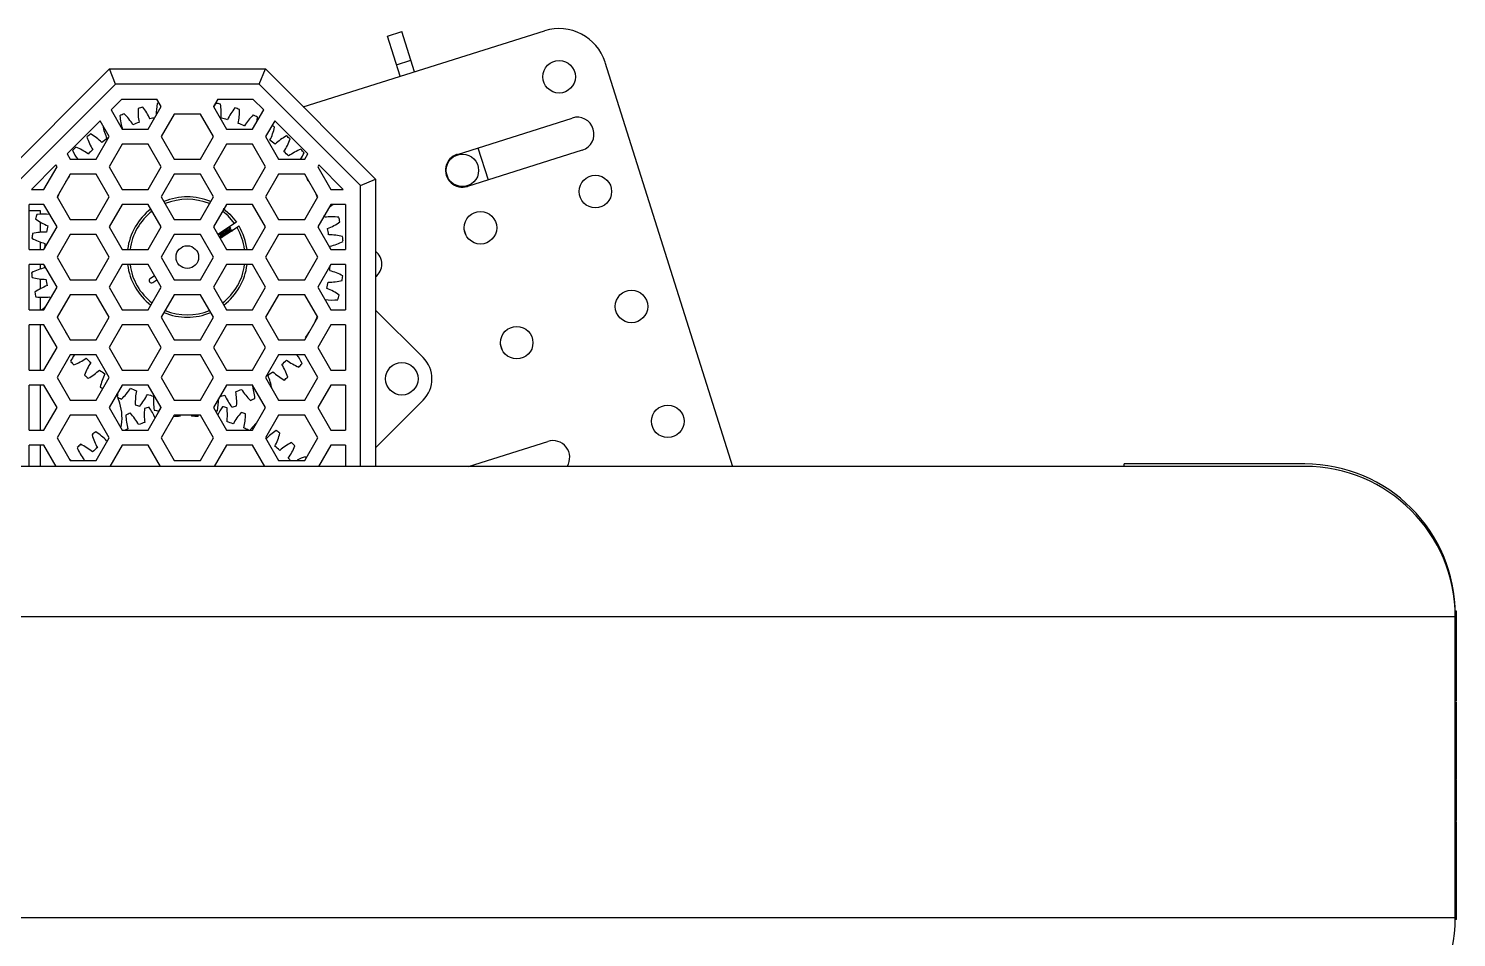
# Model space of a CAD drawing. Header units: inches. Extents: x -45.4 to 22.3, y -8.8 to 22.6.
# Drawn here: x 8.24 to 20.1, y -0.86 to 6.69 of the extents above; entities that cross this region are included whole.
import ezdxf

# ---------------------------------------------------------------- set-up
doc = ezdxf.new("R2010")
doc.units = ezdxf.units.IN
doc.header["$MEASUREMENT"] = 0

msp = doc.modelspace()

# ---------------------------------------------------------------- linework, layer by layer
at = {"color": 7, "linetype": 'Continuous', "lineweight": 25}
for p, q in [((10.522, 6.038), (12.526, 6.67)), ((11.221, 6.626), (11.34, 6.663)), ((11.446, 6.329), (11.34, 6.663)), ((11.326, 6.292), (11.221, 6.626)), ((11.296, 6.387), (11.416, 6.425)), ((13.027, 6.409), (14.086, 3.053)), ((7.997, 5.438), (8.912, 6.353)), ((8.964, 6.228), (8.912, 6.353)), ((8.912, 6.353), (10.207, 6.353)), ((10.155, 6.228), (10.207, 6.353)), ((10.207, 6.353), (11.122, 5.438)), ((8.964, 6.228), (8.122, 5.386)), ((10.155, 6.228), (8.964, 6.228)), ((10.997, 5.386), (10.155, 6.228)), ((8.926, 6.013), (9.016, 6.103)), ((9.016, 6.103), (9.307, 6.103)), ((9.343, 6.041), (9.307, 6.103)), ((9.812, 6.103), (9.776, 6.041)), ((9.812, 6.103), (10.103, 6.103)), ((10.103, 6.103), (10.193, 6.013)), ((8.926, 6.013), (9.018, 5.853)), ((9.235, 5.853), (9.343, 6.041)), ((9.451, 5.978), (9.343, 5.791)), ((9.668, 5.978), (9.451, 5.978)), ((9.776, 5.791), (9.668, 5.978)), ((9.776, 6.041), (9.884, 5.853)), ((10.101, 5.853), (10.193, 6.013)), ((11.801, 5.644), (12.754, 5.945)), ((8.56, 5.647), (8.834, 5.922)), ((8.91, 5.791), (8.834, 5.922)), ((9.018, 5.853), (9.235, 5.853)), ((9.884, 5.853), (10.101, 5.853)), ((10.028, 5.883), (10.035, 5.884)), ((10.285, 5.922), (10.209, 5.791)), ((10.285, 5.922), (10.559, 5.647)), ((8.802, 5.603), (8.91, 5.791)), ((9.018, 5.728), (8.91, 5.541)), ((9.235, 5.728), (9.018, 5.728)), ((9.343, 5.541), (9.235, 5.728)), ((9.343, 5.791), (9.451, 5.603)), ((9.668, 5.603), (9.776, 5.791)), ((9.884, 5.728), (9.776, 5.541)), ((10.101, 5.728), (9.884, 5.728)), ((10.209, 5.541), (10.101, 5.728)), ((10.209, 5.791), (10.317, 5.603)), ((11.972, 5.699), (12.056, 5.431)), ((8.56, 5.647), (8.585, 5.603)), ((8.585, 5.603), (8.802, 5.603)), ((9.451, 5.603), (9.668, 5.603)), ((10.317, 5.603), (10.534, 5.603)), ((10.534, 5.603), (10.559, 5.647)), ((12.838, 5.678), (11.885, 5.377)), ((8.266, 5.353), (8.468, 5.556)), ((8.369, 5.353), (8.477, 5.541)), ((8.477, 5.541), (8.468, 5.556)), ((8.585, 5.478), (8.477, 5.291)), ((8.802, 5.478), (8.585, 5.478)), ((8.91, 5.291), (8.802, 5.478)), ((8.91, 5.541), (9.018, 5.353)), ((9.235, 5.353), (9.343, 5.541)), ((9.451, 5.478), (9.343, 5.291)), ((9.668, 5.478), (9.451, 5.478)), ((9.776, 5.291), (9.668, 5.478)), ((9.776, 5.541), (9.884, 5.353)), ((10.101, 5.353), (10.209, 5.541)), ((10.317, 5.478), (10.209, 5.291)), ((10.534, 5.478), (10.317, 5.478)), ((10.642, 5.291), (10.534, 5.478)), ((10.651, 5.556), (10.642, 5.541)), ((10.642, 5.541), (10.75, 5.353)), ((10.651, 5.556), (10.853, 5.353)), ((11.724, 5.446), (11.709, 5.496)), ((8.266, 5.353), (8.369, 5.353)), ((9.018, 5.353), (9.235, 5.353)), ((9.884, 5.353), (10.101, 5.353)), ((10.75, 5.353), (10.853, 5.353)), ((10.997, 5.386), (11.122, 5.438)), ((10.997, 3.053), (10.997, 5.386)), ((11.122, 5.438), (11.122, 3.053)), ((8.247, 4.853), (8.247, 5.228)), ((8.369, 5.228), (8.247, 5.228)), ((8.477, 5.041), (8.369, 5.228)), ((8.477, 5.291), (8.585, 5.103)), ((8.802, 5.103), (8.91, 5.291)), ((9.018, 5.228), (8.91, 5.041)), ((9.235, 5.228), (9.018, 5.228)), ((9.343, 5.041), (9.235, 5.228)), ((9.343, 5.291), (9.451, 5.103)), ((9.668, 5.103), (9.776, 5.291)), ((9.884, 5.228), (9.776, 5.041)), ((10.101, 5.228), (9.884, 5.228)), ((10.209, 5.041), (10.101, 5.228)), ((10.209, 5.291), (10.317, 5.103)), ((10.534, 5.103), (10.642, 5.291)), ((10.75, 5.228), (10.642, 5.041)), ((10.872, 5.228), (10.75, 5.228)), ((10.872, 5.228), (10.872, 4.853)), ((8.247, 5.178), (8.337, 5.178)), ((8.337, 5.178), (8.337, 5.148)), ((8.585, 5.103), (8.802, 5.103)), ((9.451, 5.103), (9.668, 5.103)), ((10.317, 5.103), (10.534, 5.103)), ((8.337, 5.083), (8.337, 4.996)), ((8.369, 4.853), (8.477, 5.041)), ((8.91, 5.041), (9.018, 4.853)), ((9.235, 4.853), (9.343, 5.041)), ((9.776, 5.041), (9.884, 4.853)), ((9.967, 5.08), (9.812, 4.979)), ((9.818, 4.981), (9.821, 4.985)), ((9.82, 4.982), (9.818, 4.981)), ((9.818, 4.982), (9.818, 4.981)), ((9.989, 5.047), (9.832, 4.945)), ((9.839, 4.983), (9.837, 4.982)), ((9.839, 4.98), (9.837, 4.982)), ((9.899, 5.034), (9.898, 5.035)), ((9.912, 5.013), (9.911, 5.015)), ((9.917, 5.035), (9.916, 5.034)), ((9.917, 5.035), (9.919, 5.032)), ((9.931, 5.014), (9.933, 5.011)), ((9.932, 5.01), (9.933, 5.011)), ((9.932, 5.01), (9.933, 5.01)), ((10.101, 4.853), (10.209, 5.041)), ((10.642, 5.041), (10.75, 4.853)), ((11.874, 4.97), (11.859, 5.019)), ((8.337, 4.916), (8.337, 4.853)), ((8.585, 4.978), (8.477, 4.791)), ((8.802, 4.978), (8.585, 4.978)), ((8.91, 4.791), (8.802, 4.978)), ((9.451, 4.978), (9.343, 4.791)), ((9.668, 4.978), (9.451, 4.978)), ((9.776, 4.791), (9.668, 4.978)), ((9.83, 4.963), (9.832, 4.96)), ((9.852, 4.959), (9.851, 4.961)), ((9.852, 4.96), (9.851, 4.957)), ((10.317, 4.978), (10.209, 4.791)), ((10.534, 4.978), (10.317, 4.978)), ((10.642, 4.791), (10.534, 4.978)), ((8.247, 4.853), (8.369, 4.853)), ((8.477, 4.791), (8.585, 4.603)), ((8.802, 4.603), (8.91, 4.791)), ((9.018, 4.853), (9.235, 4.853)), ((9.343, 4.791), (9.451, 4.603)), ((9.668, 4.603), (9.776, 4.791)), ((9.884, 4.853), (10.101, 4.853)), ((10.209, 4.791), (10.317, 4.603)), ((10.534, 4.603), (10.642, 4.791)), ((10.75, 4.853), (10.872, 4.853)), ((8.247, 4.353), (8.247, 4.728)), ((8.369, 4.728), (8.247, 4.728)), ((8.337, 4.728), (8.337, 4.69)), ((8.477, 4.541), (8.369, 4.728)), ((9.018, 4.728), (8.91, 4.541)), ((9.235, 4.728), (9.018, 4.728)), ((9.343, 4.541), (9.235, 4.728)), ((9.251, 4.614), (9.287, 4.637)), ((9.884, 4.728), (9.776, 4.541)), ((10.101, 4.728), (9.884, 4.728)), ((10.209, 4.541), (10.101, 4.728)), ((10.75, 4.728), (10.642, 4.541)), ((10.872, 4.728), (10.75, 4.728)), ((10.872, 4.728), (10.872, 4.353)), ((8.337, 4.609), (8.337, 4.526)), ((8.369, 4.353), (8.477, 4.541)), ((8.585, 4.603), (8.802, 4.603)), ((8.91, 4.541), (9.018, 4.353)), ((9.235, 4.353), (9.343, 4.541)), ((9.272, 4.581), (9.307, 4.603)), ((9.451, 4.603), (9.668, 4.603)), ((9.776, 4.541), (9.884, 4.353)), ((10.101, 4.353), (10.209, 4.541)), ((10.317, 4.603), (10.534, 4.603)), ((10.642, 4.541), (10.75, 4.353)), ((8.337, 4.458), (8.337, 4.353)), ((8.585, 4.478), (8.477, 4.291)), ((8.802, 4.478), (8.585, 4.478)), ((8.91, 4.291), (8.802, 4.478)), ((9.451, 4.478), (9.343, 4.291)), ((9.668, 4.478), (9.451, 4.478)), ((9.776, 4.291), (9.668, 4.478)), ((10.317, 4.478), (10.209, 4.291)), ((10.534, 4.478), (10.317, 4.478)), ((10.642, 4.291), (10.534, 4.478)), ((8.247, 4.353), (8.369, 4.353)), ((8.477, 4.291), (8.585, 4.103)), ((8.802, 4.103), (8.91, 4.291)), ((9.018, 4.353), (9.235, 4.353)), ((9.343, 4.291), (9.451, 4.103)), ((9.668, 4.103), (9.776, 4.291)), ((9.884, 4.353), (10.101, 4.353)), ((10.209, 4.291), (10.317, 4.103)), ((10.534, 4.103), (10.642, 4.291)), ((10.75, 4.353), (10.872, 4.353)), ((11.517, 3.956), (11.122, 4.351)), ((8.369, 4.228), (8.247, 4.228)), ((8.247, 3.853), (8.247, 4.228)), ((8.337, 4.228), (8.337, 3.853)), ((8.477, 4.041), (8.369, 4.228)), ((9.018, 4.228), (8.91, 4.041)), ((9.235, 4.228), (9.018, 4.228)), ((9.343, 4.041), (9.235, 4.228)), ((9.884, 4.228), (9.776, 4.041)), ((10.101, 4.228), (9.884, 4.228)), ((10.209, 4.041), (10.101, 4.228)), ((10.75, 4.228), (10.642, 4.041)), ((10.872, 4.228), (10.75, 4.228)), ((10.872, 4.228), (10.872, 3.853)), ((8.369, 3.853), (8.477, 4.041)), ((8.585, 4.103), (8.802, 4.103)), ((8.91, 4.041), (9.018, 3.853)), ((9.235, 3.853), (9.343, 4.041)), ((9.451, 4.103), (9.668, 4.103)), ((9.776, 4.041), (9.884, 3.853)), ((10.101, 3.853), (10.209, 4.041)), ((10.317, 4.103), (10.534, 4.103)), ((10.642, 4.041), (10.75, 3.853)), ((12.175, 4.016), (12.16, 4.065)), ((12.165, 4.04), (12.167, 4.04)), ((8.585, 3.978), (8.477, 3.791)), ((8.802, 3.978), (8.585, 3.978)), ((8.91, 3.791), (8.802, 3.978)), ((9.451, 3.978), (9.343, 3.791)), ((9.668, 3.978), (9.451, 3.978)), ((9.776, 3.791), (9.668, 3.978)), ((10.317, 3.978), (10.209, 3.791)), ((10.534, 3.978), (10.317, 3.978)), ((10.642, 3.791), (10.534, 3.978)), ((8.247, 3.853), (8.369, 3.853)), ((9.018, 3.853), (9.235, 3.853)), ((9.884, 3.853), (10.101, 3.853)), ((10.75, 3.853), (10.872, 3.853)), ((8.369, 3.728), (8.247, 3.728)), ((8.247, 3.353), (8.247, 3.728)), ((8.337, 3.728), (8.337, 3.353)), ((8.477, 3.541), (8.369, 3.728)), ((8.477, 3.791), (8.585, 3.603)), ((8.802, 3.603), (8.91, 3.791)), ((9.018, 3.728), (8.91, 3.541)), ((9.235, 3.728), (9.018, 3.728)), ((9.343, 3.541), (9.235, 3.728)), ((9.343, 3.791), (9.451, 3.603)), ((9.668, 3.603), (9.776, 3.791)), ((9.884, 3.728), (9.776, 3.541)), ((10.101, 3.728), (9.884, 3.728)), ((10.209, 3.541), (10.101, 3.728)), ((10.209, 3.791), (10.317, 3.603)), ((10.534, 3.603), (10.642, 3.791)), ((10.75, 3.728), (10.642, 3.541)), ((10.872, 3.728), (10.75, 3.728)), ((10.872, 3.728), (10.872, 3.353)), ((8.585, 3.603), (8.802, 3.603)), ((8.978, 3.642), (8.975, 3.653)), ((8.998, 3.578), (8.983, 3.626)), ((9.451, 3.603), (9.668, 3.603)), ((10.317, 3.603), (10.534, 3.603)), ((11.517, 3.603), (11.122, 3.208)), ((8.369, 3.353), (8.477, 3.541)), ((8.585, 3.478), (8.477, 3.291)), ((8.802, 3.478), (8.585, 3.478)), ((8.91, 3.291), (8.802, 3.478)), ((8.91, 3.541), (9.018, 3.353)), ((9.235, 3.353), (9.343, 3.541)), ((9.451, 3.478), (9.343, 3.291)), ((9.668, 3.478), (9.451, 3.478)), ((9.499, 3.468), (9.5, 3.478)), ((9.593, 3.478), (9.594, 3.469)), ((9.648, 3.466), (9.651, 3.478)), ((9.776, 3.291), (9.668, 3.478)), ((9.776, 3.541), (9.884, 3.353)), ((10.101, 3.353), (10.209, 3.541)), ((10.317, 3.478), (10.209, 3.291)), ((10.534, 3.478), (10.317, 3.478)), ((10.642, 3.291), (10.534, 3.478)), ((10.642, 3.541), (10.75, 3.353)), ((8.247, 3.353), (8.369, 3.353)), ((9.018, 3.353), (9.235, 3.353)), ((9.884, 3.353), (10.101, 3.353)), ((10.75, 3.353), (10.872, 3.353)), ((8.369, 3.228), (8.247, 3.228)), ((8.247, 3.053), (8.247, 3.228)), ((8.337, 3.228), (8.337, 3.053)), ((8.47, 3.053), (8.369, 3.228)), ((8.477, 3.291), (8.585, 3.103)), ((8.802, 3.103), (8.91, 3.291)), ((9.018, 3.228), (8.917, 3.053)), ((9.235, 3.228), (9.018, 3.228)), ((9.336, 3.053), (9.235, 3.228)), ((9.343, 3.291), (9.451, 3.103)), ((9.668, 3.103), (9.776, 3.291)), ((9.884, 3.228), (9.783, 3.053)), ((10.101, 3.228), (9.884, 3.228)), ((10.202, 3.053), (10.101, 3.228)), ((10.209, 3.291), (10.317, 3.103)), ((10.534, 3.103), (10.642, 3.291)), ((10.75, 3.228), (10.649, 3.053)), ((10.872, 3.228), (10.75, 3.228)), ((10.872, 3.228), (10.872, 3.053)), ((11.895, 3.053), (12.552, 3.26)), ((8.585, 3.103), (8.802, 3.103)), ((9.451, 3.103), (9.668, 3.103)), ((10.317, 3.103), (10.534, 3.103)), ((10.546, 3.124), (10.538, 3.133)), ((18.837, 3.053), (-16.473, 3.053)), ((17.337, 3.053), (17.337, 3.073)), ((18.837, 3.073), (17.337, 3.073)), ((20.087, 1.803), (2.846, 1.803)), ((20.097, 1.851), (20.087, 1.851)), ((20.087, -0.677), (20.087, 1.823)), ((20.087, -0.697), (20.087, 1.803)), ((20.097, 1.178), (20.087, 1.178)), ((20.097, 1.105), (20.087, 1.105)), ((20.097, 1.105), (20.097, 1.178)), ((20.097, 0.846), (20.087, 0.846)), ((20.097, 0.454), (20.097, 0.846)), ((20.097, 0.454), (20.087, 0.454)), ((20.097, 0.126), (20.097, 0.146)), ((20.097, 0.112), (20.087, 0.112)), ((20.097, 0.101), (20.087, 0.101)), ((20.097, 0.041), (20.087, 0.041)), ((20.097, 0.041), (20.097, 0.101)), ((20.087, -0.697), (2.833, -0.697)), ((20.097, -0.71), (20.087, -0.71))]:
    msp.add_line(p, q, dxfattribs=at)
at = {"color": 7, "linetype": 'Continuous', "lineweight": 25, "flags": 128}
for points in [[(9.951, 5.069), (9.897, 5.132), (9.851, 5.172)], [(9.857, 5.193), (9.912, 5.146), (9.967, 5.08)], [(8.889, 3.265), (8.895, 3.269), (8.898, 3.271)], [(8.581, 3.11), (8.588, 3.108), (8.598, 3.103)]]:
    msp.add_lwpolyline(points, dxfattribs=at)
at = {"color": 7, "linetype": 'Continuous', "lineweight": 25}
for centre, radius in [((12.646, 6.288), 0.135), ((11.843, 5.511), 0.135), ((12.947, 5.335), 0.135), ((11.993, 5.034), 0.135), ((9.559, 4.791), 0.0938), ((13.247, 4.381), 0.135), ((12.294, 4.08), 0.135), ((11.34, 3.78), 0.135), ((13.548, 3.427), 0.135)]:
    msp.add_circle(centre, radius, dxfattribs=at)
for centre, radius, start, end in [((12.646, 6.288), 0.4, 17.5, 107.5), ((9.801, 5.977), 0.5, 169.6637, 181.0246), ((9.559, 4.791), 1.3, 100.3339, 101.1165), ((10.22, 5.805), 0.5, 148.0637, 152.2389), ((9.559, 4.791), 1.3, 77.7679, 79.5165), ((9.341, 5.981), 0.5, 355.8732, 9.2206), ((9.559, 4.791), 1.3, 113.7679, 115.5165), ((9.498, 6), 0.5, 184.0637, 197.4111), ((8.683, 5.626), 0.5, 31.8732, 45.2206), ((9.65, 5.998), 0.5, 176.8637, 190.2111), ((9.559, 4.791), 1.3, 106.5679, 108.3165), ((8.795, 5.729), 0.5, 24.6732, 38.0206), ((9.559, 4.791), 1.188, 103.1509, 105.138), ((9.559, 4.791), 1.188, 73.7464, 76.338), ((10.342, 5.714), 0.5, 140.8637, 154.2111), ((9.559, 4.791), 1.3, 70.5679, 72.3165), ((9.492, 5.999), 0.5, 348.6732, 2.0206), ((10.452, 5.609), 0.5, 133.6637, 147.0111), ((9.559, 4.791), 1.3, 63.3679, 65.1165), ((9.644, 5.998), 0.5, 350.7121, 354.8206), ((12.796, 5.812), 0.14, 287.5, 107.5), ((9.559, 4.791), 1.3, 128.1679, 129.9165), ((8.503, 5.382), 0.5, 46.2732, 59.6206), ((9.347, 5.982), 0.5, 191.2637, 204.6111), ((9.559, 4.791), 1.188, 109.7464, 112.338), ((9.559, 4.791), 1.188, 66.5464, 69.138), ((9.795, 5.978), 0.5, 334.2732, 347.6206), ((9.559, 4.791), 1.3, 56.1679, 57.2443), ((9.559, 4.791), 1.3, 135.3679, 137.1165), ((8.437, 5.245), 0.5, 53.4732, 66.8206), ((9.199, 5.946), 0.5, 198.4637, 211.8111), ((9.559, 4.791), 1.188, 124.1464, 126.738), ((9.559, 4.791), 1.188, 52.1464, 54.738), ((10.627, 5.361), 0.5, 119.2637, 132.6111), ((9.942, 5.939), 0.5, 327.0732, 340.4206), ((9.559, 4.791), 1.3, 48.9679, 50.7165), ((9.057, 5.892), 0.5, 205.6637, 215.269), ((9.559, 4.791), 1.188, 131.3464, 133.938), ((9.559, 4.791), 1.188, 44.9464, 47.538), ((10.69, 5.223), 0.5, 112.0637, 125.4111), ((10.083, 5.882), 0.5, 326.1201, 333.2206), ((9.559, 4.791), 1.3, 41.7679, 43.5165), ((11.843, 5.511), 0.14, 107.5, 287.5), ((9.559, 4.791), 1.188, 145.7464, 148.338), ((9.559, 4.791), 1.188, 31.6624, 33.138), ((9.559, 4.791), 1.188, 152.9464, 155.538), ((9.559, 4.791), 0.5, 67.1808, 112.8192), ((9.559, 4.791), 0.48, 67.4816, 112.5184), ((9.559, 4.791), 1.188, 24.6406, 25.938), ((10.448, 5.613), 0.5, 305.3106, 309.7388), ((9.559, 4.791), 1.3, 164.1679, 165.9165), ((8.589, 5.514), 0.5, 234.4637, 247.8111), ((8.358, 4.648), 0.5, 83.1758, 95.6206), ((9.559, 4.791), 0.5, 127.1808, 172.8192), ((9.559, 4.791), 0.48, 127.4816, 172.5184), ((9.559, 4.791), 1.188, 16.1464, 16.8491), ((10.758, 4.625), 0.5, 83.2637, 96.6111), ((9.559, 4.791), 1.3, 12.9679, 14.7165), ((9.559, 4.791), 1.3, 171.3679, 173.1165), ((8.385, 4.499), 0.5, 89.4732, 102.8206), ((9.559, 4.791), 1.188, 167.3464, 169.938), ((9.559, 4.791), 0.48, 7.4816, 30.6918), ((9.559, 4.791), 0.5, 7.1808, 30.7859), ((10.544, 5.495), 0.5, 291.0732, 304.4206), ((9.559, 4.791), 1.188, 8.9464, 11.538), ((8.506, 5.387), 0.5, 241.6637, 255.0111), ((9.559, 4.791), 1.188, 174.5464, 176.5736), ((10.728, 4.476), 0.5, 76.0637, 89.4111), ((10.624, 5.366), 0.5, 283.8732, 297.2206), ((9.559, 4.791), 1.188, 3.4264, 4.338), ((9.559, 4.791), 1.3, 5.7679, 7.5165), ((11.039, 4.733), 0.135, 307.7137, 52.2863), ((8.495, 4.216), 0.5, 103.8732, 117.2206), ((9.559, 4.791), 1.3, 185.7679, 187.5165), ((9.559, 4.791), 1.188, 183.4264, 184.338), ((9.559, 4.791), 0.5, 187.1808, 232.8192), ((9.559, 4.791), 0.48, 187.4816, 232.5184), ((9.559, 4.791), 0.48, 307.4816, 352.5184), ((9.559, 4.791), 0.5, 307.1808, 352.8192), ((9.559, 4.791), 1.188, 354.5464, 356.5736), ((10.613, 4.195), 0.5, 61.6637, 75.0111), ((9.559, 4.791), 1.3, 351.3679, 353.1165), ((8.391, 5.106), 0.5, 256.0637, 269.4111), ((8.575, 4.087), 0.5, 111.0732, 124.4206), ((9.559, 4.791), 1.188, 188.9464, 191.538), ((9.262, 4.597), 0.0197, 123.0422, 303.0422), ((9.559, 4.791), 1.188, 347.3464, 349.938), ((10.53, 4.068), 0.5, 54.4637, 67.8111), ((10.734, 5.083), 0.5, 269.4732, 282.8206), ((9.559, 4.791), 1.3, 192.9679, 194.7165), ((8.361, 4.957), 0.5, 263.2637, 276.6111), ((9.559, 4.791), 1.188, 196.1464, 196.8491), ((10.761, 4.934), 0.5, 263.1758, 275.6206), ((9.559, 4.791), 1.3, 344.1679, 345.9165), ((8.671, 3.969), 0.5, 125.3106, 129.7388), ((9.559, 4.791), 1.188, 204.6406, 205.938), ((9.559, 4.791), 0.5, 247.1808, 292.8192), ((9.559, 4.791), 0.48, 247.4816, 292.5184), ((9.559, 4.791), 1.188, 332.9464, 335.538), ((9.559, 4.791), 1.188, 211.6624, 213.138), ((9.559, 4.791), 1.188, 325.7464, 328.338), ((9.036, 3.7), 0.5, 146.1201, 153.2206), ((9.559, 4.791), 1.3, 221.7679, 223.5165), ((8.429, 4.359), 0.5, 292.0637, 305.4111), ((9.177, 3.643), 0.5, 147.0732, 160.4206), ((9.559, 4.791), 1.188, 224.9464, 227.538), ((9.559, 4.791), 1.188, 311.3464, 313.938), ((10.681, 4.337), 0.5, 233.4732, 246.8206), ((10.061, 3.69), 0.5, 25.6637, 35.269), ((11.34, 3.78), 0.25, 315, 45), ((9.559, 4.791), 1.3, 228.9679, 230.7165), ((8.492, 4.221), 0.5, 299.2637, 312.6111), ((9.559, 4.791), 1.188, 232.1464, 234.738), ((9.324, 3.604), 0.5, 154.2732, 167.6206), ((9.559, 4.791), 1.188, 304.1464, 306.738), ((9.772, 3.6), 0.5, 11.2637, 24.6111), ((10.616, 4.2), 0.5, 226.2732, 239.6206), ((9.919, 3.636), 0.5, 18.4637, 31.8111), ((9.559, 4.791), 1.3, 308.1679, 309.9165), ((9.559, 4.791), 1.3, 315.3679, 317.1165), ((9.559, 4.791), 1.3, 236.1679, 237.2443), ((8.667, 3.973), 0.5, 313.6637, 327.0111), ((9.559, 4.791), 1.188, 246.5464, 249.138), ((9.627, 3.583), 0.5, 168.6732, 182.0206), ((9.559, 4.791), 1.188, 289.7464, 292.338), ((10.435, 3.956), 0.5, 211.8732, 225.2206), ((9.621, 3.582), 0.5, 4.0637, 17.4111), ((9.475, 3.584), 0.5, 170.7121, 174.8206), ((9.559, 4.791), 1.3, 243.3679, 245.1165), ((8.617, 3.458), 0.4, 347.6347, 17.5), ((9.559, 4.791), 1.3, 250.5679, 252.3165), ((8.777, 3.868), 0.5, 320.8637, 334.2111), ((9.559, 4.791), 1.188, 253.7464, 256.338), ((9.777, 3.601), 0.5, 175.8732, 189.2206), ((9.318, 3.605), 0.5, 349.6637, 1.0246), ((9.559, 4.791), 1.188, 283.1509, 285.138), ((10.324, 3.853), 0.5, 204.6732, 218.0206), ((9.559, 4.791), 1.3, 286.5679, 288.3165), ((9.469, 3.584), 0.5, 356.8637, 10.2111), ((9.559, 4.791), 1.3, 293.7679, 295.5165), ((9.556, 2.282), 1.3, 111.1702, 112.9188), ((9.549, 3.492), 0.5, 181.4661, 194.8134), ((8.718, 3.155), 0.5, 29.2756, 42.623), ((9.701, 3.483), 0.5, 174.2661, 187.6134), ((9.556, 2.282), 1.3, 103.9702, 105.7188), ((8.834, 3.253), 0.5, 23.6387, 35.423), ((9.559, 4.791), 1.3, 257.7679, 259.5165), ((8.899, 3.777), 0.5, 328.0637, 332.2389), ((9.556, 2.282), 1.188, 92.7487, 95.3403), ((9.556, 2.282), 1.188, 85.5487, 88.1403), ((9.559, 4.791), 1.3, 280.3339, 281.1165), ((10.262, 3.264), 0.5, 145.4661, 154.4209), ((9.556, 2.282), 1.3, 75.1702, 76.9188), ((9.392, 3.481), 0.5, 353.2756, 6.623), ((10.38, 3.168), 0.5, 138.2661, 151.6134), ((9.556, 2.282), 1.3, 67.9702, 69.7188), ((9.543, 3.492), 0.5, 346.0756, 359.423), ((9.556, 2.282), 1.3, 125.5702, 127.3188), ((8.527, 2.92), 0.5, 43.6756, 57.023), ((9.556, 2.282), 1.188, 114.3487, 115.5427), ((9.556, 2.282), 1.188, 107.1487, 109.7403), ((9.556, 2.282), 1.188, 71.1487, 73.7403), ((9.556, 2.282), 1.188, 64.4573, 66.5403), ((10.484, 3.058), 0.5, 133.9873, 144.4134), ((10.574, 2.935), 0.5, 123.8661, 136.0858), ((9.845, 3.457), 0.5, 331.6756, 345.023), ((9.556, 2.282), 1.3, 53.5702, 55.3188), ((9.556, 2.282), 1.3, 132.7702, 134.5188), ((9.104, 3.404), 0.5, 203.0661, 216.4134), ((8.456, 2.786), 0.5, 50.8756, 64.223), ((9.249, 3.452), 0.5, 195.8661, 209.2134), ((9.556, 2.282), 1.188, 128.7487, 131.3403), ((9.556, 2.282), 1.188, 49.5487, 52.1403), ((10.648, 2.803), 0.5, 116.6661, 130.0134), ((9.99, 3.411), 0.5, 324.4756, 337.823), ((9.556, 2.282), 1.3, 46.3702, 48.1188), ((12.594, 3.127), 0.14, 328.1838, 107.5), ((9.556, 2.282), 1.188, 43.6679, 44.9403), ((10.705, 2.662), 0.5, 109.4661, 117.9144), ((18.837, 1.823), 1.25, 0, 90), ((18.837, 1.803), 1.25, 0, 90), ((18.837, -0.697), 1.25, 270, 0)]:
    msp.add_arc(centre, radius, start, end, dxfattribs=at)
for points, knots in [([(9.819, 4.981), (9.822, 4.981), (9.828, 4.982), (9.834, 4.982), (9.837, 4.982)], [0, 0, 0, 0, 0.523739, 1, 1, 1, 1]), ([(9.83, 4.963), (9.831, 4.964), (9.832, 4.966), (9.842, 4.974), (9.856, 4.986), (9.874, 4.999), (9.891, 5.012), (9.906, 5.024), (9.916, 5.032), (9.917, 5.034), (9.917, 5.035)], [0, 0, 0, 0, 0.126252, 0.248551, 0.375913, 0.5, 0.624087, 0.751449, 0.873748, 1, 1, 1, 1]), ([(9.839, 4.981), (9.837, 4.978), (9.835, 4.972), (9.832, 4.966), (9.83, 4.964)], [0, 0, 0, 0, 0.499208, 1, 1, 1, 1]), ([(9.832, 4.96), (9.832, 4.961), (9.833, 4.963), (9.843, 4.971), (9.858, 4.983), (9.876, 4.996), (9.893, 5.01), (9.908, 5.021), (9.918, 5.029), (9.919, 5.031), (9.919, 5.032)], [0, 0, 0, 0, 0.126252, 0.248551, 0.375913, 0.5, 0.624087, 0.751449, 0.873748, 1, 1, 1, 1]), ([(9.837, 4.982), (9.837, 4.983), (9.838, 4.985), (9.845, 4.991), (9.855, 5), (9.867, 5.009), (9.879, 5.019), (9.889, 5.028), (9.896, 5.034), (9.897, 5.035), (9.897, 5.036)], [0, 0, 0, 0, 0.1262639, 0.2485362, 0.3759224, 0.5, 0.6240776, 0.7514638, 0.8737361, 1, 1, 1, 1]), ([(9.839, 4.98), (9.839, 4.981), (9.839, 4.982), (9.846, 4.988), (9.856, 4.997), (9.869, 5.007), (9.881, 5.017), (9.891, 5.025), (9.898, 5.031), (9.898, 5.033), (9.899, 5.034)], [0, 0, 0, 0, 0.126264, 0.248536, 0.375922, 0.5, 0.624078, 0.751464, 0.873736, 1, 1, 1, 1]), ([(9.851, 4.961), (9.851, 4.962), (9.851, 4.964), (9.858, 4.97), (9.868, 4.979), (9.881, 4.988), (9.893, 4.998), (9.903, 5.007), (9.91, 5.013), (9.91, 5.014), (9.911, 5.015)], [0, 0, 0, 0, 0.126264, 0.248536, 0.375922, 0.5, 0.624078, 0.751464, 0.873736, 1, 1, 1, 1]), ([(9.852, 4.959), (9.853, 4.96), (9.853, 4.961), (9.86, 4.967), (9.87, 4.976), (9.882, 4.986), (9.895, 4.996), (9.905, 5.004), (9.912, 5.01), (9.912, 5.012), (9.912, 5.013)], [0, 0, 0, 0, 0.126264, 0.248536, 0.375922, 0.5, 0.624078, 0.751464, 0.873736, 1, 1, 1, 1]), ([(9.917, 5.035), (9.913, 5.035), (9.907, 5.034), (9.901, 5.034), (9.898, 5.034)], [0, 0, 0, 0, 0.522642, 1, 1, 1, 1]), ([(9.91, 5.014), (9.912, 5.017), (9.915, 5.023), (9.917, 5.028), (9.919, 5.031)], [0, 0, 0, 0, 0.49945, 1, 1, 1, 1]), ([(9.93, 5.014), (9.927, 5.014), (9.921, 5.013), (9.915, 5.013), (9.912, 5.013)], [0, 0, 0, 0, 0.515898, 1, 1, 1, 1]), ([(9.913, 4.998), (9.915, 4.999), (9.922, 5.005), (9.93, 5.011), (9.931, 5.013), (9.931, 5.014)], [0, 0, 0, 0, 0.173119, 0.579986, 1, 1, 1, 1]), ([(9.833, 4.96), (9.836, 4.96), (9.842, 4.961), (9.848, 4.961), (9.851, 4.961)], [0, 0, 0, 0, 0.5161875, 1, 1, 1, 1]), ([(20.097, 1.178), (20.097, 1.229), (20.097, 1.331), (20.097, 1.478), (20.097, 1.613), (20.097, 1.72), (20.097, 1.796), (20.097, 1.844), (20.097, 1.848), (20.097, 1.851)], [0, 0, 0, 0, 0.140128, 0.280207, 0.420125, 0.560013, 0.706616, 0.853274, 1, 1, 1, 1]), ([(20.097, 0.847), (20.097, 0.848), (20.097, 0.849), (20.097, 0.877), (20.097, 0.943), (20.097, 1.023), (20.097, 1.08), (20.097, 1.098)], [0, 0, 0, 0, 0.1704479, 0.3932333, 0.6154672, 0.8776705, 1, 1, 1, 1]), ([(20.097, 0.112), (20.097, 0.145), (20.097, 0.212), (20.097, 0.309), (20.097, 0.386), (20.097, 0.434), (20.097, 0.446), (20.097, 0.447)], [0, 0, 0, 0, 0.259983, 0.519795, 0.779303, 0.983486, 1, 1, 1, 1]), ([(20.097, -0.71), (20.097, -0.707), (20.097, -0.702), (20.097, -0.653), (20.097, -0.569), (20.097, -0.451), (20.097, -0.305), (20.097, -0.137), (20.097, -0.019), (20.097, 0.041)], [0, 0, 0, 0, 0.14005, 0.280056, 0.420006, 0.559993, 0.706644, 0.853274, 1, 1, 1, 1])]:
    msp.add_open_spline(points, degree=3, knots=knots, dxfattribs=at)

doc.saveas('drawing.dxf')
